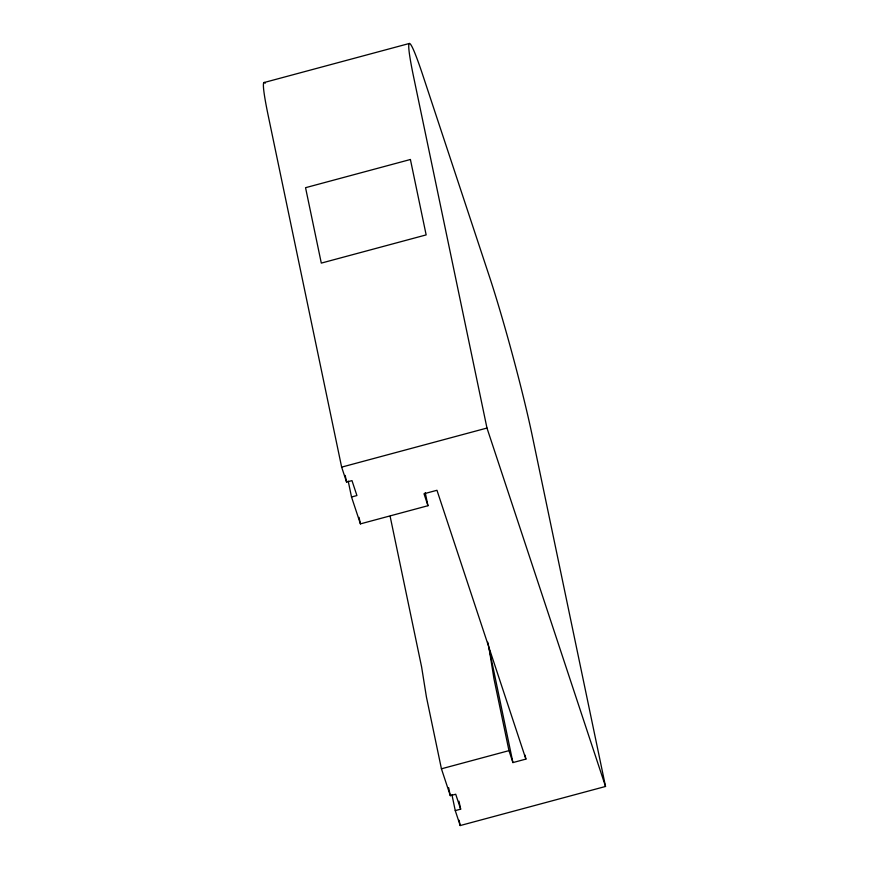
<?xml version="1.0" encoding="UTF-8"?>
<svg xmlns="http://www.w3.org/2000/svg" width="869" height="869" viewBox="0 0 869 869"><rect width="100%" height="100%" fill="white"/><g stroke="black" fill="none" stroke-linecap="round" stroke-linejoin="round"><path stroke-width="1.3" d="M264.089 82.533L409.429 43.45M265.186 83.261A116.62 6.626 74.9 0 0 268.445 116.739L341.647 467.131L486.977 428.048L605.53 786.467L460.201 825.55L455.258 810.614L451.934 794.69M341.647 467.131L346.579 482.067L351.978 480.611L356.92 495.547L351.521 496.992L348.197 481.068M351.521 496.992L360.418 523.877L427.961 505.715L425.234 492.658M390.127 516.295L421.617 667.001L426.418 696.971L441.43 768.804L508.973 750.642L512.927 762.58L525.886 759.104L525.05 755.118M441.43 768.804L450.316 795.678L455.714 794.233L460.657 809.169L455.258 810.614M525.886 759.104L436.966 490.279L424.007 493.766L427.961 505.715M605.53 786.467L532.328 436.086A116.62 6.626 74.9 0 0 489.508 276.82L422.812 75.212A116.62 6.626 74.9 0 0 413.774 77.667L486.977 428.048M487.781 642.224L512.927 762.58M508.973 750.642L493.972 678.808L489.16 648.839M458.995 801.196L460.657 809.169M459.093 820.238L460.201 825.55M448.654 787.716L450.316 795.678M359.049 517.348L360.418 523.877M345.199 475.419L346.579 482.067M410.407 159.494L305.551 187.693L321.302 263.101L426.158 234.902L410.407 159.494"/></g></svg>
